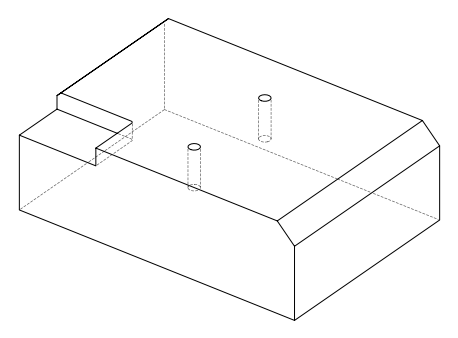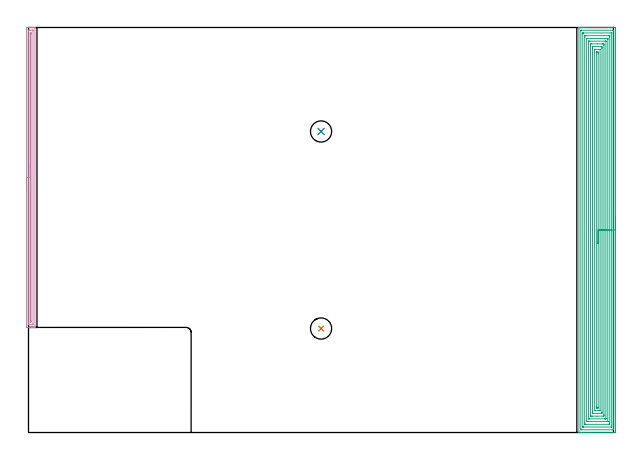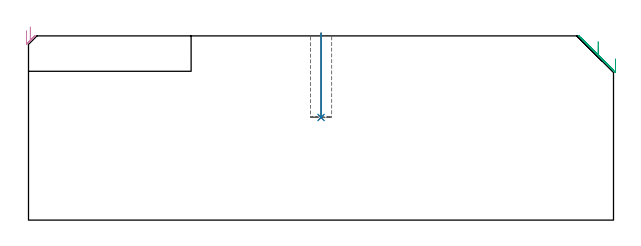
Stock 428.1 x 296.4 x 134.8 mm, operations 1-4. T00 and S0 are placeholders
(PLAN: 5 operations, 2 tool changes, 119.6 min)
(1 INDEXABLE_INSERT_DRILL_BLIND_HOLE_FROM_SOLID | STEP1POCKET | NXT0302_002 | 0.25 min | 11205 mm3)
(2 INDEXABLE_INSERT_DRILL_BLIND_HOLE_FROM_SOLID_1 | STEP1POCKET_1 | NXT0302_002 | 0.25 min | 11205 mm3)
(3 AREA_MILL | FG_CHAMFER_SURFACE | UGT0205_001 | 24.06 min | 106441 mm3)
(4 AREA_MILL_1 | FG_CHAMFER_SURFACE_1 | UGT0205_001 | 5.43 min | 4287 mm3)
(5 MILL_CORNER_NOTCH_RECTANGULAR | CORNER_NOTCH_RECTANGULAR | NXT0201_008 | Follow Part, ap 1.5, ae 75% | 89.61 min | 236905 mm3)
(TOOL NXT0302_002 | Index. Insert Drill 15.5mm [880-D1550L20-05] | D15.5 PA176 FL78 Z2)
(TOOL UGT0205_001 | Chamfer Mill 20 x 3 x 45 deg. | D20 FL50 Z2)
(TOOL NXT0201_008 | ENDMILL 6mm [2P460-0600-NA 1630] | D6 FL26 Z6)
(OP 1 INDEXABLE_INSERT_DRILL_BLIND_HOLE_FROM_SOLID)
G17 G21 G94 G90
T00 M6
G54
G17 G0 G90 X214.1 Y76.1 S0 M3
G43 Z144.8 H1
G94 G81 G98 Z75.1 F250. R136.8
G80
M5
M2
(OP 2 INDEXABLE_INSERT_DRILL_BLIND_HOLE_FROM_SOLID_1)
G17 G21 G94 G90
T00 M6
G54
G17 G0 G90 X214.1 Y220.3 S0 M3
G43 Z144.8 H1
G94 G81 G98 Z75.1 F250. R136.8
G80
M5
M2
(OP 3 AREA_MILL)
G17 G21 G94 G90
T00 M6
G54
G17 G0 G90 X429.6 Y158.2 S1061 M3
G43 Z144.8 H0
Z118.
G94 G1 Y158.162 Z117.128 F250.
Y158.048 Z116.263
Y157.859 Z115.412
Y157.597 Z114.58
Y157.263 Z113.774
Y156.86 Z113.
Y156.392 Z112.264
Y155.86 Z111.572
Y155.271 Z110.929
Y154.628 Z110.34
Y153.936 Z109.808
Y153.2 Z109.34
Y152.426 Z108.937
Y151.62 Z108.603
Y150.788 Z108.341
Y149.936 Z108.152
Y149.072 Z108.038
Y148.2 Z108.
Y0.988
X429.599 Y0.632 Z108.001
X429.595 Y0.1 Z108.003
X429.592 Y0.008 Z108.006
X429.066 Y0. Z108.531
X406.623 Z130.973
X404.221 Z133.374
X403.488 Z134.112
X403.241 Z134.359
X402.837 Z134.754
X402.803 Y0.009 Z134.788
X402.8 Y0.185 Z134.8
Y296.215
X402.803 Y296.39 Z134.788
X402.836 Y296.393 Z134.756
X403.241 Y296.4 Z134.358
X403.487 Z134.112
X404.221 Z133.374
X405.475 Z132.122
X406.883 Z130.713
X429.066 Z108.531
X429.329 Y296.398 Z108.269
X429.592 Y296.39 Z108.006
X429.599 Y296.125 Z107.999
X429.6 Y148.2 Z108.
X428.186 Z109.414
Y2.421
X428.179 Y2.01 Z109.421
X427.708 Y2.001 Z109.892
X405.108 Y2. Z132.492
X404.637 Y2.001 Z132.963
X404.221 Y2.01 Z133.379
X404.214 Y2.421 Z133.386
Y2.428
Y293.979
X404.221 Y294.39 Z133.379
X404.692 Y294.399 Z132.908
X427.292 Y294.4 Z110.308
X427.763 Y294.399 Z109.837
X428.179 Y294.39 Z109.421
X428.186 Y293.972 Z109.414
Y148.2
X426.772 Z110.828
X426.771 Y4.734 Z110.829
X426.769 Y4.209 Z110.831
X426.766 Y4.026 Z110.834
X426.765 Y4.011 Z110.835
X426.736 Y4.007 Z110.864
X426.681 Y4.003 Z110.919
X426.612 Y4. Z110.988
X405.996 Y4.001 Z131.604
X405.788 Y4.003 Z131.812
X405.65 Y4.009 Z131.95
X405.634 Y4.011 Z131.966
X405.632 Y4.017 Z131.968
X405.63 Y4.041 Z131.97
X405.629 Y4.086 Z131.971
Y4.209
Y291.666
X405.631 Y292.191 Z131.969
X405.634 Y292.374 Z131.966
X405.635 Y292.389 Z131.965
X405.664 Y292.393 Z131.936
X405.719 Y292.397 Z131.881
X405.788 Y292.4 Z131.812
X426.404 Y292.399 Z111.196
X426.612 Y292.397 Z110.988
X426.75 Y292.391 Z110.85
X426.766 Y292.389 Z110.834
X426.768 Y292.383 Z110.832
X426.77 Y292.359 Z110.83
X426.771 Y292.314 Z110.829
X426.772 Y292.191 Z110.828
Y148.2
X425.357 Z112.243
Y6.893
X425.353 Y6.163 Z112.247
X425.35 Y6.056 Z112.25
X425.343 Y6.01 Z112.257
X425.293 Y6.008 Z112.307
X425.072 Y6.004 Z112.528
X424.63 Y6. Z112.97
X407.77 Z129.83
X407.327 Y6.004 Z130.273
X407.107 Y6.008 Z130.493
X407.057 Y6.01 Z130.543
X407.05 Y6.044 Z130.55
X407.048 Y6.111 Z130.552
X407.043 Y6.731 Z130.557
Y6.893
Y289.507
X407.047 Y290.237 Z130.553
X407.05 Y290.344 Z130.55
X407.057 Y290.39 Z130.543
X407.107 Y290.392 Z130.493
X407.328 Y290.396 Z130.272
X407.77 Y290.4 Z129.83
X424.63 Z112.97
X425.073 Y290.396 Z112.527
X425.293 Y290.392 Z112.307
X425.343 Y290.39 Z112.257
X425.35 Y290.356 Z112.25
X425.352 Y290.289 Z112.248
X425.357 Y289.669 Z112.243
Y289.507
Y148.2
X423.943 Z113.657
Y8.276
X423.941 Y8.141 Z113.659
X423.938 Y8.034 Z113.662
X423.936 Y8.008 Z113.664
X423.931 Y8.006 Z113.669
X423.911 Y8.003 Z113.689
X423.742 Y8.001 Z113.858
X423.531 Y8. Z114.069
X408.658 Y8.001 Z128.942
X408.561 Y8.003 Z129.039
X408.502 Y8.006 Z129.098
X408.472 Y8.01 Z129.128
X408.464 Y8.024 Z129.136
X408.462 Y8.074 Z129.138
X408.458 Y8.479 Z129.142
X408.457 Y8.681 Z129.143
Y8.884
Y288.124
X408.459 Y288.259 Z129.141
X408.462 Y288.366 Z129.138
X408.464 Y288.392 Z129.136
X408.469 Y288.394 Z129.131
X408.489 Y288.397 Z129.111
X408.658 Y288.399 Z128.942
X408.869 Y288.4 Z128.731
X423.742 Y288.399 Z113.858
X423.839 Y288.398 Z113.761
X423.898 Y288.394 Z113.702
X423.928 Y288.39 Z113.672
X423.936 Y288.376 Z113.664
X423.938 Y288.326 Z113.662
X423.942 Y287.921 Z113.658
X423.943 Y287.719 Z113.657
Y287.516
Y148.2
X422.529 Z115.071
X422.528 Y10.47 Z115.072
X422.527 Y10.187 Z115.073
X422.524 Y10.046 Z115.076
X422.522 Y10.018 Z115.078
X422.499 Y10.01 Z115.101
X422.43 Y10.004 Z115.17
X421.968 Y10.001 Z115.632
X421.546 Y10. Z116.054
X410.432 Y10.001 Z127.168
X410.009 Y10.002 Z127.591
X409.886 Y10.009 Z127.714
X409.878 Y10.012 Z127.722
X409.875 Y10.024 Z127.725
X409.873 Y10.062 Z127.727
X409.871 Y10.141 Z127.729
X409.872 Y285.93 Z127.728
X409.873 Y286.213 Z127.727
X409.876 Y286.354 Z127.724
X409.878 Y286.382 Z127.722
X409.901 Y286.39 Z127.699
X409.97 Y286.396 Z127.63
X410.432 Y286.399 Z127.168
X410.854 Y286.4 Z126.746
X421.968 Z115.632
X422.391 Y286.398 Z115.209
X422.514 Y286.391 Z115.086
X422.522 Y286.388 Z115.078
X422.525 Y286.376 Z115.075
X422.527 Y286.338 Z115.073
X422.529 Y286.259 Z115.071
Y148.2
X421.115 Z116.485
Y13.118
X421.112 Y12.259 Z116.488
X421.11 Y12.229 Z116.49
X421.08 Y12.01 Z116.52
X420.448 Y12.002 Z117.152
X416.013 Y12. Z121.587
X412.463 Z125.137
X412.207 Y12.001 Z125.393
X411.573 Y12.004 Z126.027
X411.32 Y12.01 Z126.28
X411.29 Y12.259 Z126.31
X411.288 Y12.291 Z126.312
X411.285 Y13.188 Z126.315
Y283.282
X411.288 Y284.141 Z126.312
X411.29 Y284.171 Z126.31
X411.32 Y284.39 Z126.28
X411.952 Y284.398 Z125.648
X416.387 Y284.4 Z121.213
X419.937 Z117.663
X420.193 Y284.399 Z117.407
X420.827 Y284.396 Z116.773
X421.08 Y284.39 Z116.52
X421.11 Y284.141 Z116.49
X421.112 Y284.109 Z116.488
X421.115 Y283.247 Z116.485
Y148.2
X419.701 Z117.899
X419.7 Y14.942 Z117.9
X419.699 Y14.546 Z117.901
X419.693 Y14.047 Z117.907
X419.35 Y14.003 Z118.25
X419.306 Y14.001 Z118.294
X413.14 Z124.46
X413.094 Y14.005 Z124.506
X412.707 Y14.047 Z124.893
X412.702 Y14.443 Z124.898
X412.7 Y14.942 Z124.9
Y15.34
Y281.458
X412.701 Y281.854 Z124.899
X412.707 Y282.353 Z124.893
X413.05 Y282.397 Z124.55
X413.094 Y282.399 Z124.506
X419.26 Z118.34
X419.306 Y282.395 Z118.294
X419.693 Y282.353 Z117.907
X419.698 Y281.957 Z117.902
X419.7 Y281.458 Z117.9
X419.701 Y281.06 Z117.899
Y148.2
X418.286 Z119.314
Y16.35
X418.285 Y16.159 Z119.315
X418.282 Y16.065 Z119.318
X418.279 Y16.02 Z119.321
X418.275 Y16.009 Z119.325
X418.251 Y16.005 Z119.349
X417.531 Y16.001 Z120.069
X417.368 Y16. Z120.232
X414.706 Y16.001 Z122.894
X414.134 Y16.008 Z123.466
X414.121 Y16.01 Z123.479
X414.119 Y16.019 Z123.481
X414.116 Y16.056 Z123.484
X414.114 Y16.133 Z123.486
Y280.05
X414.115 Y280.241 Z123.485
X414.118 Y280.335 Z123.482
X414.121 Y280.38 Z123.479
X414.125 Y280.391 Z123.475
X414.149 Y280.395 Z123.451
X414.869 Y280.399 Z122.731
X415.032 Y280.4 Z122.568
X417.694 Y280.399 Z119.906
X418.266 Y280.392 Z119.334
X418.279 Y280.39 Z119.321
X418.281 Y280.381 Z119.319
X418.284 Y280.344 Z119.316
X418.286 Y280.267 Z119.314
Y148.2
X416.872 Z120.728
Y18.519
X416.87 Y18.291 Z120.73
X416.865 Y18.06 Z120.735
X416.862 Y18.009 Z120.738
X416.836 Y18.006 Z120.764
X416.772 Y18.003 Z120.828
X416.644 Y18.001 Z120.956
X416.271 Z121.329
X415.756 Y18.006 Z121.844
X415.585 Y18.01 Z122.015
X415.535 Y18.021 Z122.065
X415.532 Y18.136 Z122.068
X415.529 Y18.289 Z122.071
X415.528 Y18.519 Z122.072
Y18.749
Y277.881
X415.53 Y278.109 Z122.07
X415.535 Y278.34 Z122.065
X415.538 Y278.391 Z122.062
X415.564 Y278.394 Z122.036
X415.628 Y278.397 Z121.972
X415.756 Y278.399 Z121.844
X416.129 Z121.471
X416.644 Y278.394 Z120.956
X416.815 Y278.39 Z120.785
X416.865 Y278.379 Z120.735
X416.869 Y278.264 Z120.731
X416.871 Y278.111 Z120.729
X416.872 Y277.881 Z120.728
Y277.651
Y148.2
Y147.328 Z120.766
Y146.463 Z120.88
Y145.612 Z121.069
Y144.78 Z121.331
Y143.974 Z121.665
Y143.2 Z122.068
Y142.464 Z122.536
Y141.772 Z123.067
Y141.129 Z123.657
Y140.54 Z124.3
Y140.008 Z124.992
Y139.54 Z125.728
Y139.137 Z126.502
Y138.803 Z127.308
Y138.541 Z128.14
Y138.352 Z128.991
Y138.238 Z129.856
Y138.2 Z130.728
G0 Z144.8
M5
M2
(OP 4 AREA_MILL_1)
G17 G21 G94 G90
T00 M6
G54
G17 G0 G90 X-1.5 Y176.65 S1061 M3
G43 Z144.8 H0
Z138.6
G94 G1 Y176.688 Z137.728 F250.
Y176.802 Z136.864
Y176.991 Z136.012
Y177.253 Z135.18
Y177.587 Z134.374
Y177.99 Z133.6
Y178.458 Z132.864
Y178.99 Z132.172
Y179.579 Z131.529
Y180.222 Z130.94
Y180.914 Z130.408
Y181.65 Z129.94
Y182.424 Z129.537
Y183.23 Z129.203
Y184.062 Z128.941
Y184.914 Z128.752
Y185.778 Z128.638
Y186.65 Z128.6
Y295.334
X-1.499 Y295.767 Z128.601
X-1.495 Y296.224 Z128.603
X-1.491 Y296.39 Z128.606
X-1.045 Y296.4 Z129.052
X1.6 Z131.695
X2.998 Z133.094
X3.363 Z133.458
X4.095 Z134.195
X4.323 Z134.422
X4.694 Y296.394 Z134.785
X4.697 Y296.392 Z134.788
X4.7 Y296.214 Z134.8
Y77.086
X4.697 Y76.908 Z134.788
X4.694 Y76.906 Z134.785
X4.322 Y76.9 Z134.422
X4.095 Z134.195
X3.363 Z133.458
X2.116 Z132.213
X0.718 Z130.814
X-1.045 Y76.901 Z129.052
X-1.276 Y76.904 Z128.821
X-1.491 Y76.91 Z128.606
X-1.495 Y77.076 Z128.603
X-1.499 Y77.533 Z128.601
X-1.5 Y77.994 Z128.6
Y186.65
X-0.086 Z130.014
X-0.085 Y293.899 Z130.015
Y293.978
X-0.079 Y294.376 Z130.021
X0.31 Y294.393 Z130.41
X0.718 Y294.398 Z130.818
X1.185 Y294.4 Z131.285
X1.6 Z131.7
X2.948 Z133.048
X3.182 Y294.399 Z133.282
X3.217 Y294.398 Z133.317
X3.253 Y294.394 Z133.353
X3.277 Y294.391 Z133.377
X3.279 Y294.362 Z133.379
X3.285 Y294.058 Z133.385
Y79.401
X3.284 Y79.322 Z133.384
X3.279 Y78.923 Z133.379
X2.89 Y78.907 Z132.99
X2.482 Y78.902 Z132.582
X2.015 Y78.9 Z132.115
X1.6 Z131.7
X0.252 Z130.352
X0.018 Y78.901 Z130.118
X-0.017 Y78.902 Z130.083
X-0.053 Y78.906 Z130.047
X-0.077 Y78.909 Z130.023
X-0.079 Y78.938 Z130.021
X-0.085 Y79.242 Z130.015
X-0.086 Y186.65 Z130.014
X1.328 Z131.428
X1.329 Y291.57 Z131.429
X1.331 Y292.19 Z131.431
X1.333 Y292.327 Z131.433
X1.335 Y292.387 Z131.435
X1.399 Y292.394 Z131.499
X1.6 Y292.395 Z131.7
X1.807 Y292.392 Z131.907
X1.861 Y292.39 Z131.961
X1.865 Y292.353 Z131.965
X1.868 Y292.281 Z131.968
X1.87 Y292.19 Z131.97
X1.871 Y291.914 Z131.971
X1.872 Y291.295 Z131.972
X1.871 Y81.73 Z131.971
X1.869 Y81.11 Z131.969
X1.867 Y80.973 Z131.967
X1.865 Y80.913 Z131.965
X1.801 Y80.906 Z131.901
X1.6 Y80.905 Z131.7
X1.393 Y80.908 Z131.493
X1.339 Y80.91 Z131.439
X1.335 Y80.947 Z131.435
X1.332 Y81.019 Z131.432
X1.33 Y81.11 Z131.43
X1.329 Y81.386 Z131.429
X1.328 Y82.005 Z131.428
Y186.65
Y187.522 Z131.466
Y188.386 Z131.58
Y189.238 Z131.769
Y190.07 Z132.032
Y190.876 Z132.365
Y191.65 Z132.768
Y192.386 Z133.237
Y193.078 Z133.768
Y193.721 Z134.357
Y194.31 Z135.001
Y194.842 Z135.693
Y195.31 Z136.428
Y195.713 Z137.202
Y196.047 Z138.008
Y196.309 Z138.84
Y196.498 Z139.692
Y196.612 Z140.557
Y196.65 Z141.428
G0 Z144.8
M5
M2
